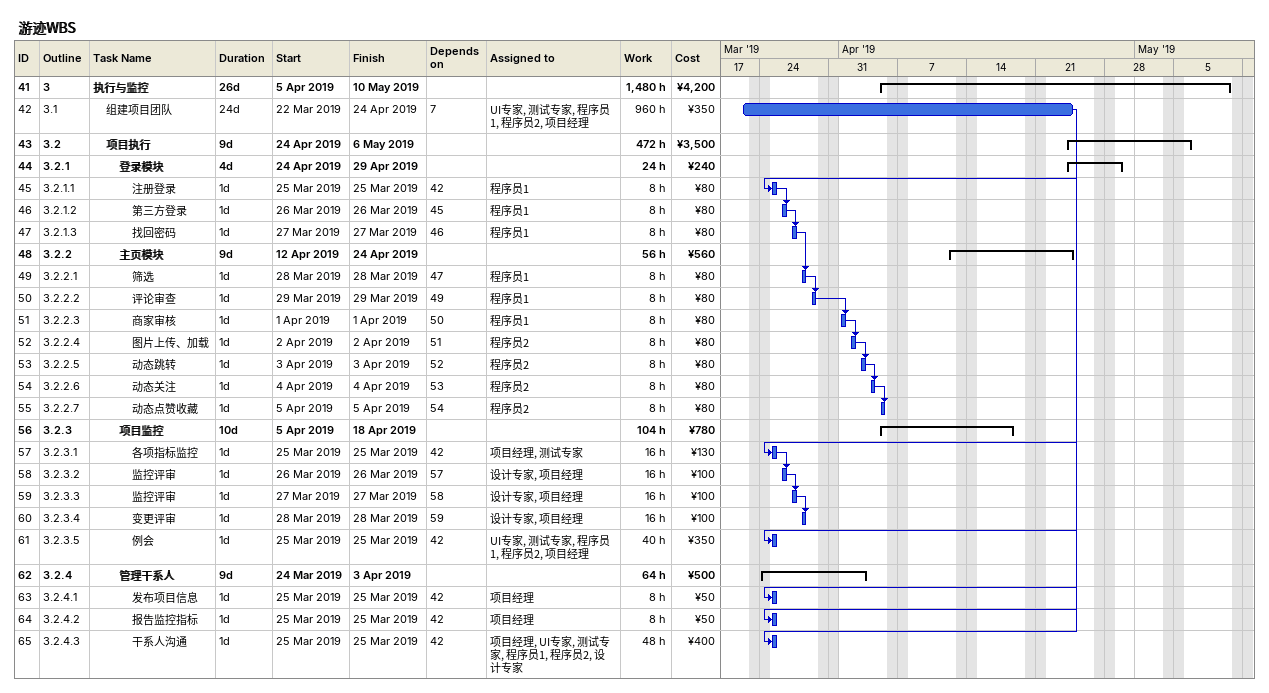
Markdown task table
游迹WBS

| ID | WBS | Task | Duration | Start | Finish | Predecessors | Resources | Work (h) | Cost (¥) |
|---|---|---|---|---|---|---|---|---|---|
| 41 | 3 | **执行与监控** | 26d | 2019-04-05 | 2019-05-10 |  |  | 1480 | 4200 |
| 42 | 3.1 | 组建项目团队 | 24d | 2019-03-22 | 2019-04-24 | 7 | UI专家, 测试专家, 程序员1, 程序员2, 项目经理 | 960 | 350 |
| 43 | 3.2 | **项目执行** | 9d | 2019-04-24 | 2019-05-06 |  |  | 472 | 3500 |
| 44 | 3.2.1 | **登录模块** | 4d | 2019-04-24 | 2019-04-29 |  |  | 24 | 240 |
| 45 | 3.2.1.1 | 注册登录 | 1d | 2019-03-25 | 2019-03-25 | 42 | 程序员1 | 8 | 80 |
| 46 | 3.2.1.2 | 第三方登录 | 1d | 2019-03-26 | 2019-03-26 | 45 | 程序员1 | 8 | 80 |
| 47 | 3.2.1.3 | 找回密码 | 1d | 2019-03-27 | 2019-03-27 | 46 | 程序员1 | 8 | 80 |
| 48 | 3.2.2 | **主页模块** | 9d | 2019-04-12 | 2019-04-24 |  |  | 56 | 560 |
| 49 | 3.2.2.1 | 筛选 | 1d | 2019-03-28 | 2019-03-28 | 47 | 程序员1 | 8 | 80 |
| 50 | 3.2.2.2 | 评论审查 | 1d | 2019-03-29 | 2019-03-29 | 49 | 程序员1 | 8 | 80 |
| 51 | 3.2.2.3 | 商家审核 | 1d | 2019-04-01 | 2019-04-01 | 50 | 程序员1 | 8 | 80 |
| 52 | 3.2.2.4 | 图片上传、加载 | 1d | 2019-04-02 | 2019-04-02 | 51 | 程序员2 | 8 | 80 |
| 53 | 3.2.2.5 | 动态跳转 | 1d | 2019-04-03 | 2019-04-03 | 52 | 程序员2 | 8 | 80 |
| 54 | 3.2.2.6 | 动态关注 | 1d | 2019-04-04 | 2019-04-04 | 53 | 程序员2 | 8 | 80 |
| 55 | 3.2.2.7 | 动态点赞收藏 | 1d | 2019-04-05 | 2019-04-05 | 54 | 程序员2 | 8 | 80 |
| 56 | 3.2.3 | **项目监控** | 10d | 2019-04-05 | 2019-04-18 |  |  | 104 | 780 |
| 57 | 3.2.3.1 | 各项指标监控 | 1d | 2019-03-25 | 2019-03-25 | 42 | 项目经理, 测试专家 | 16 | 130 |
| 58 | 3.2.3.2 | 监控评审 | 1d | 2019-03-26 | 2019-03-26 | 57 | 设计专家, 项目经理 | 16 | 100 |
| 59 | 3.2.3.3 | 监控评审 | 1d | 2019-03-27 | 2019-03-27 | 58 | 设计专家, 项目经理 | 16 | 100 |
| 60 | 3.2.3.4 | 变更评审 | 1d | 2019-03-28 | 2019-03-28 | 59 | 设计专家, 项目经理 | 16 | 100 |
| 61 | 3.2.3.5 | 例会 | 1d | 2019-03-25 | 2019-03-25 | 42 | UI专家, 测试专家, 程序员1, 程序员2, 项目经理 | 40 | 350 |
| 62 | 3.2.4 | **管理干系人** | 9d | 2019-03-24 | 2019-04-03 |  |  | 64 | 500 |
| 63 | 3.2.4.1 | 发布项目信息 | 1d | 2019-03-25 | 2019-03-25 | 42 | 项目经理 | 8 | 50 |
| 64 | 3.2.4.2 | 报告监控指标 | 1d | 2019-03-25 | 2019-03-25 | 42 | 项目经理 | 8 | 50 |
| 65 | 3.2.4.3 | 干系人沟通 | 1d | 2019-03-25 | 2019-03-25 | 42 | 项目经理, UI专家, 测试专家, 程序员1, 程序员2, 设计专家 | 48 | 400 |
